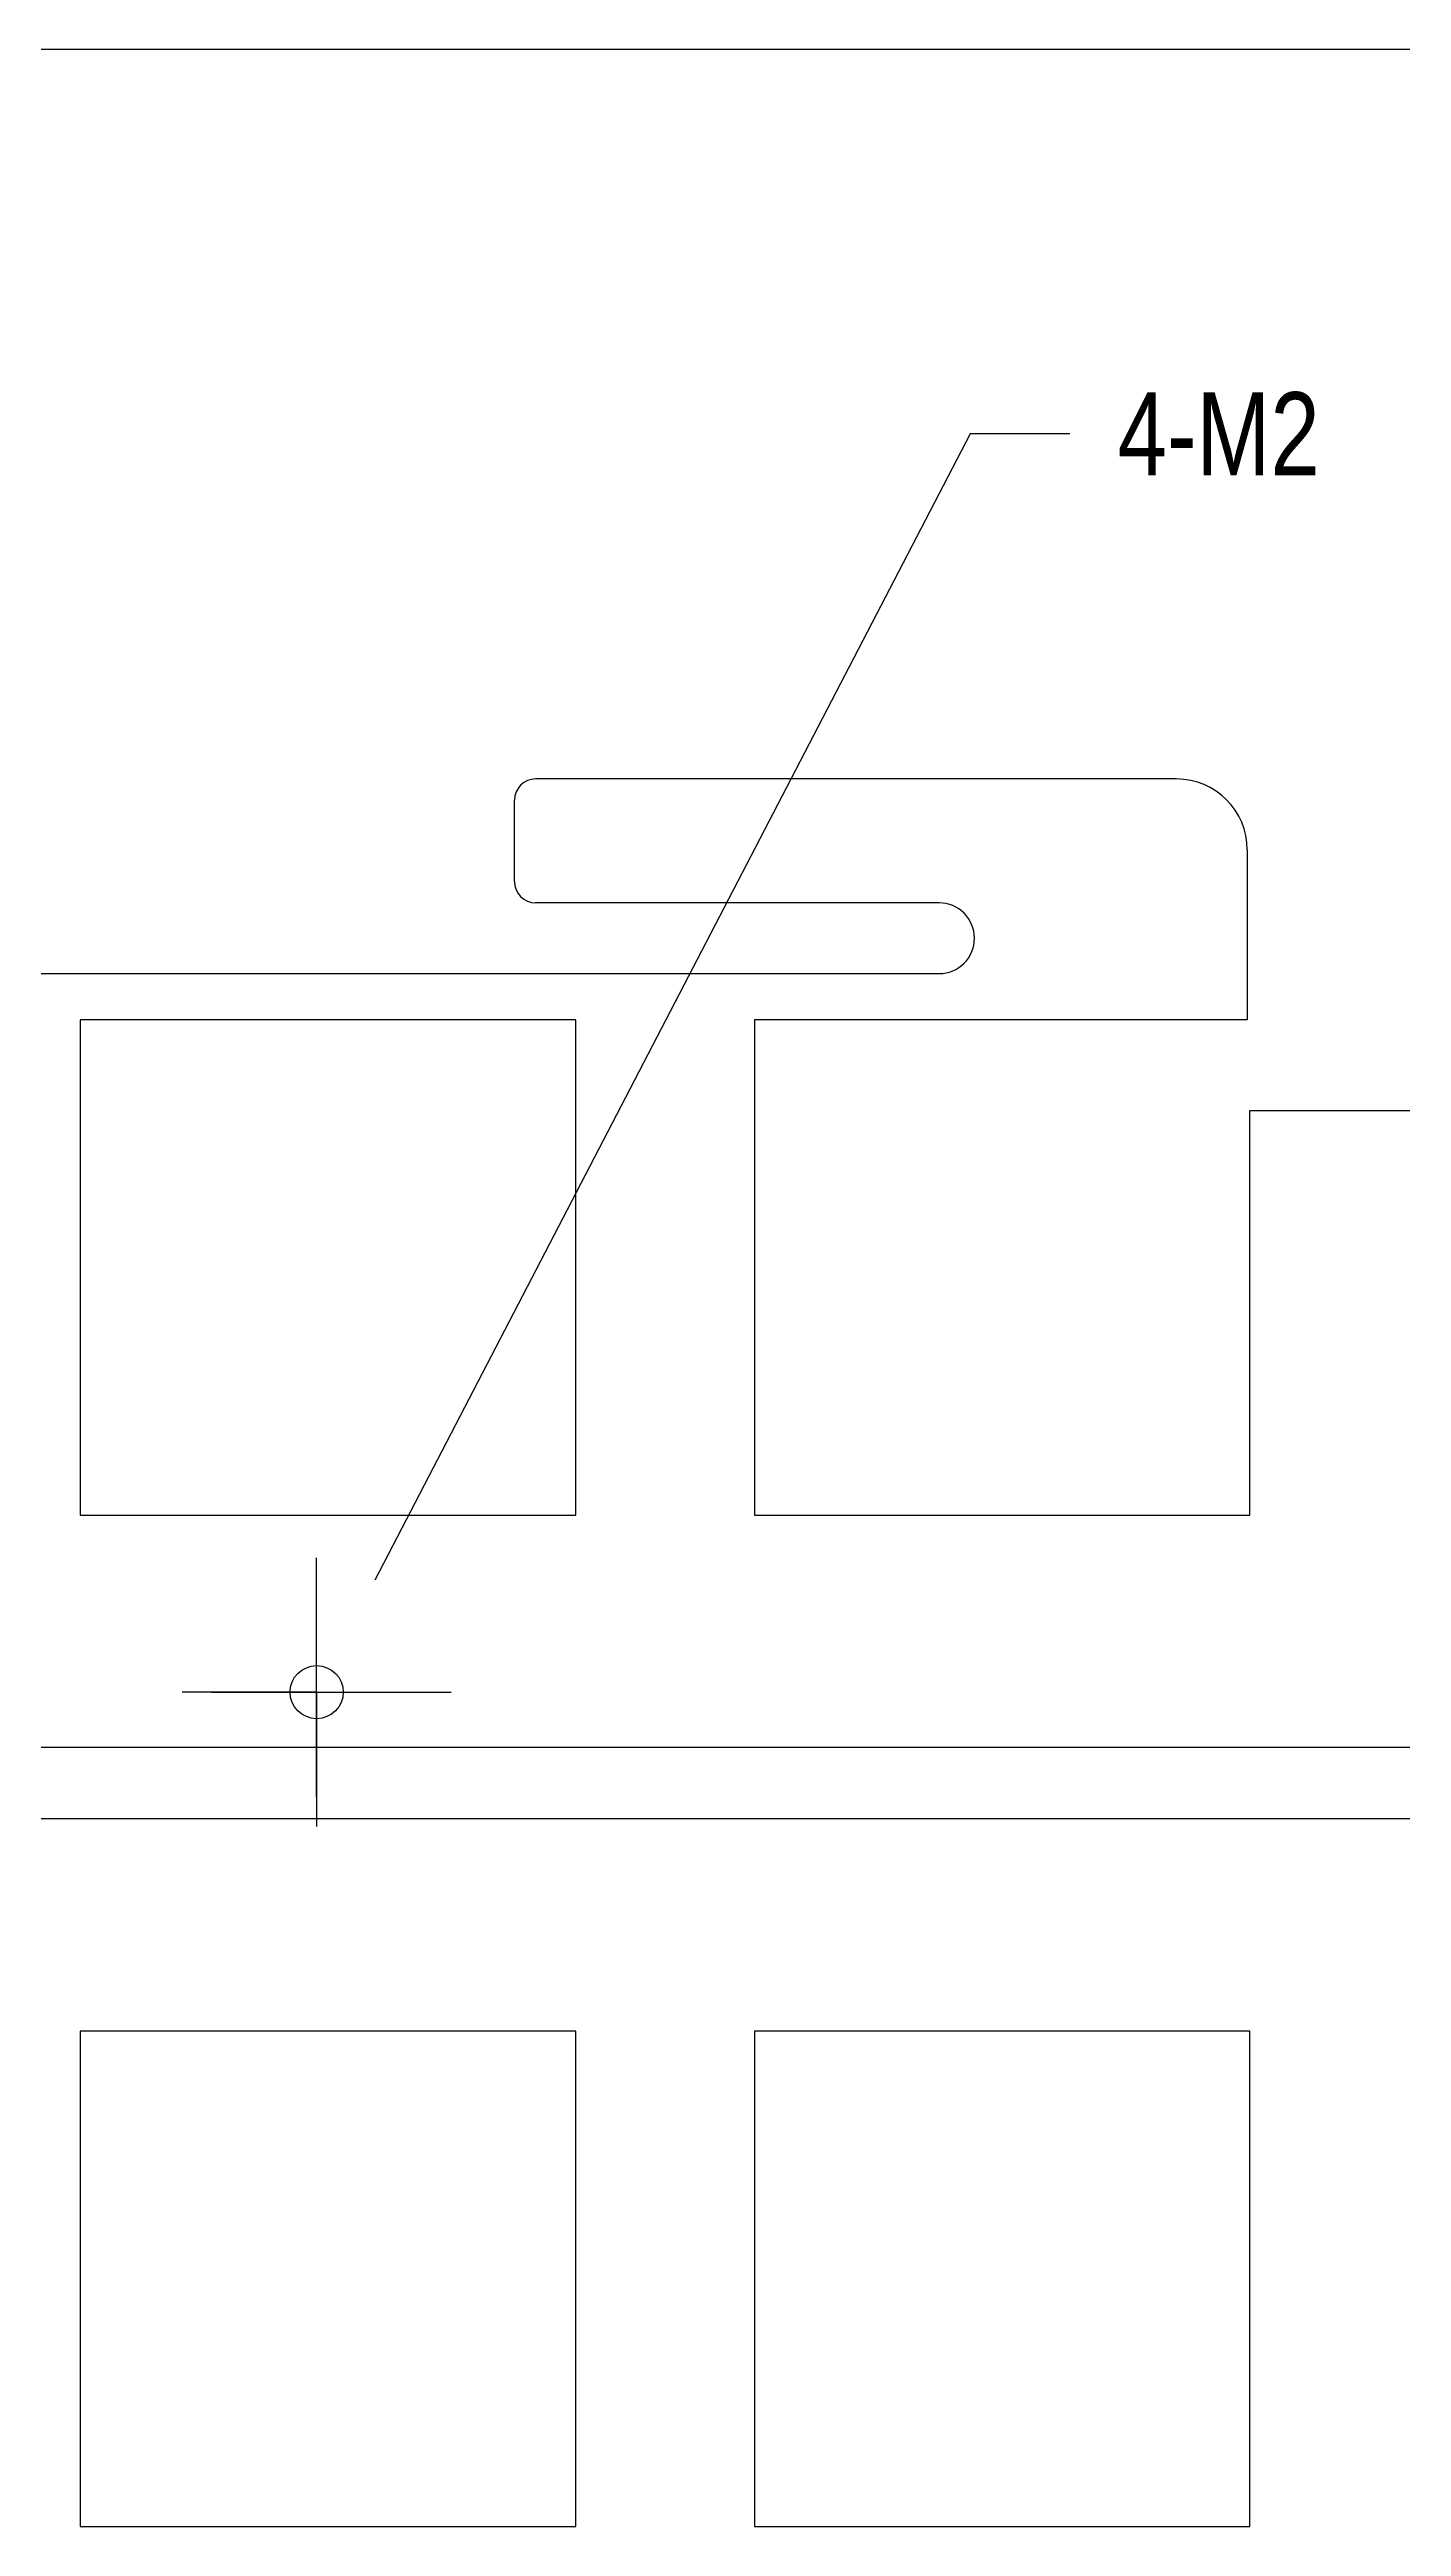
# Model space of a CAD drawing. Header units: millimetres. Extents: x -710 to -53, y 215 to 679.
# Drawn here: x -298.5 to -260.3, y 488.2 to 558.2 of the extents above; entities that cross this region are included whole.
import ezdxf

# ---------------------------------------------------------------- set-up
doc = ezdxf.new("R2010")
doc.units = ezdxf.units.MM
doc.header["$MEASUREMENT"] = 0
doc.layers.get('0').update_dxf_attribs({"lineweight": 0})
doc.layers.add('10', color=7, linetype='Continuous', lineweight=0)
doc.layers.add('标注线', color=7, linetype='Continuous', lineweight=0)

# ---------------------------------------------------------------- blocks, each defined once
blk = doc.blocks.new('Block_4')
at = {"color": 18, "lineweight": 25, "true_color": 0x000000}
for p, q in [((-272.521, 547.364), (-289.349, 514.966)), ((-269.709, 547.364), (-272.521, 547.364)), ((-290.991, 508.835), (-290.991, 514.775)), ((-293.961, 511.805), (-288.021, 511.805))]:
    blk.add_line(p, q, dxfattribs=at)
at = {"insert": (-268.359, 546.192), "char_height": 0.2, "attachment_point": 7}
blk.add_mtext('\\C18;\\c0;\\FMyriad Pro|b0|i0|c1;\\H2.343751;\\W0.800000;4-M2', dxfattribs=at)
blk = doc.blocks.new('Block_5')
at = {"color": 18, "lineweight": 25, "true_color": 0x000000}
blk.add_line((-241.558, 558.221), (-410.83, 558.221), dxfattribs=at)

msp = doc.modelspace()

# ---------------------------------------------------------------- linework, layer by layer
at = {"color": 18, "lineweight": 25, "true_color": 0x000000}
for p, q in [((-266.694, 537.609), (-284.804, 537.609)), ((-264.694, 535.609), (-264.694, 530.804)), ((-283.672, 530.804), (-297.672, 530.804)), ((-297.672, 530.804), (-297.672, 516.805)), ((-283.672, 516.805), (-283.672, 530.804)), ((-264.694, 530.804), (-278.622, 530.804)), ((-278.622, 530.804), (-278.622, 516.805)), ((-264.622, 516.805), (-264.622, 528.239)), ((-264.622, 528.239), (-259.572, 528.239)), ((-297.672, 516.805), (-283.672, 516.805)), ((-278.622, 516.805), (-264.622, 516.805)), ((-283.672, 502.229), (-297.672, 502.229)), ((-297.672, 502.229), (-297.672, 488.23)), ((-283.672, 488.23), (-283.672, 502.229)), ((-264.622, 502.229), (-278.622, 502.229)), ((-278.622, 502.229), (-278.622, 488.23)), ((-264.622, 488.23), (-264.622, 502.229)), ((-297.672, 488.23), (-283.672, 488.23)), ((-278.622, 488.23), (-264.622, 488.23))]:
    msp.add_line(p, q, dxfattribs=at)
msp.add_circle((-290.991, 511.805), 0.75, dxfattribs=at)
msp.add_open_spline([(-264.694, 535.609), (-264.694, 536.713), (-265.59, 537.609), (-266.694, 537.609)], degree=3, dxfattribs=at)
at = {"layer": '10', "color": 18, "lineweight": 25, "true_color": 0x000000}
for p, q in [((-290.991, 514.305), (-290.991, 515.605)), ((-290.991, 511.805), (-290.991, 514.305)), ((-293.491, 511.805), (-294.791, 511.805)), ((-290.991, 511.805), (-293.491, 511.805)), ((-290.991, 511.805), (-290.991, 509.305)), ((-290.991, 511.805), (-288.491, 511.805)), ((-288.491, 511.805), (-287.191, 511.805)), ((-290.991, 509.305), (-290.991, 508.005))]:
    msp.add_line(p, q, dxfattribs=at)
at = {"layer": '标注线', "color": 18, "lineweight": 25, "true_color": 0x000000}
for p, q in [((-285.404, 534.709), (-285.404, 537.009)), ((-273.404, 534.109), (-284.804, 534.109)), ((-313.404, 532.109), (-273.404, 532.109)), ((-249.942, 510.239), (-312.528, 510.239)), ((-312.528, 508.239), (-249.942, 508.239))]:
    msp.add_line(p, q, dxfattribs=at)
for points in [[(-284.804, 537.609), (-285.135, 537.609), (-285.404, 537.34), (-285.404, 537.009)], [(-285.404, 534.709), (-285.404, 534.377), (-285.135, 534.109), (-284.804, 534.109)]]:
    msp.add_open_spline(points, degree=3, dxfattribs=at)
msp.add_open_spline([(-273.404, 532.109), (-272.851, 532.109), (-272.404, 532.556), (-272.404, 533.109), (-272.404, 533.661), (-272.851, 534.109), (-273.404, 534.109)], degree=3, knots=[0, 0, 0, 0, 1, 1, 1, 2, 2, 2, 2], dxfattribs=at)

# ---------------------------------------------------------------- block references
for name in ['Block_5', 'Block_4']:
    msp.add_blockref(name, (0, 0))

doc.saveas('drawing.dxf')
